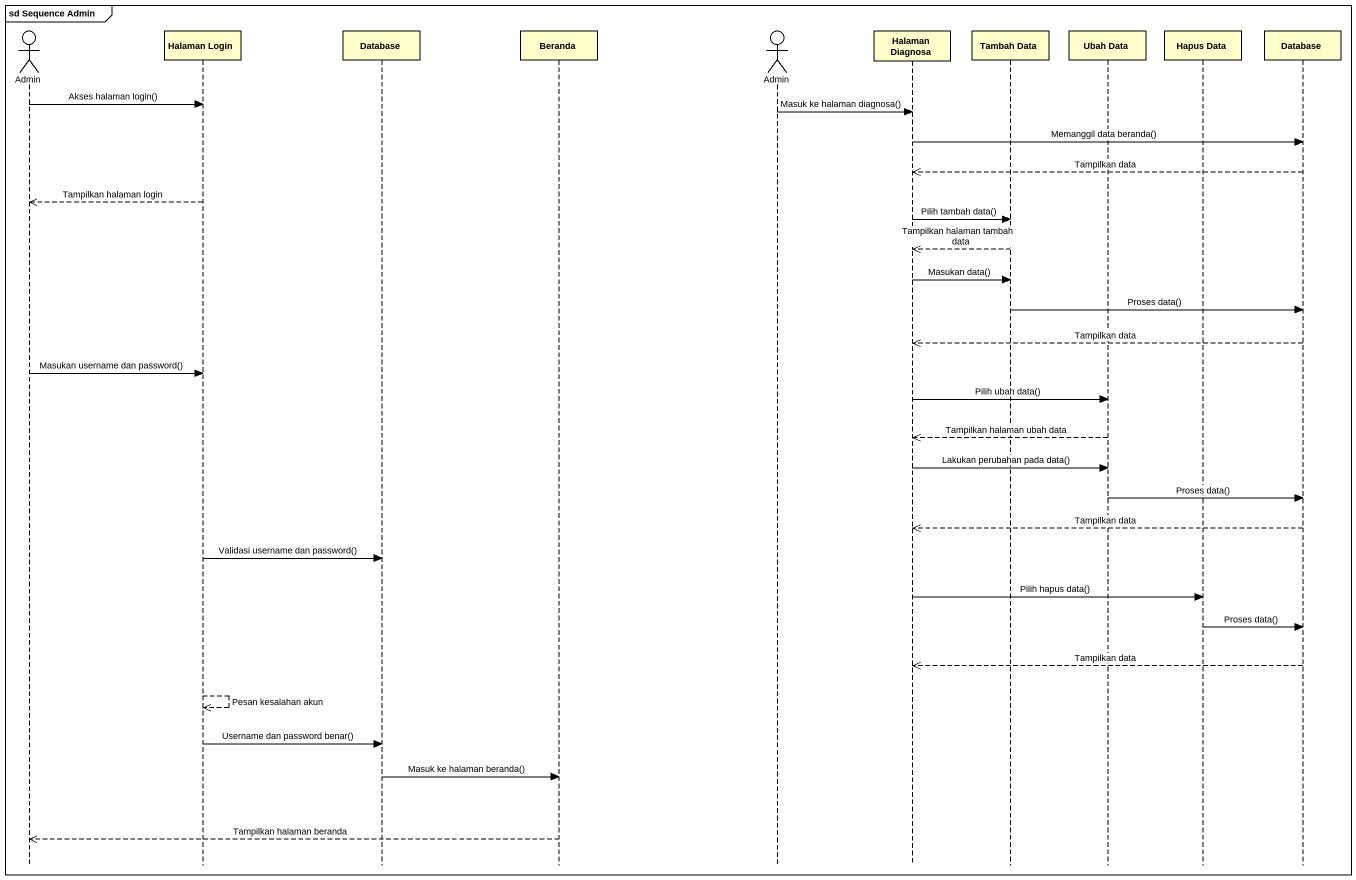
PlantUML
@startuml
mainframe sd Sequence Admin
hide footbox
actor Admin
participant "Halaman Login" as Halaman_Login
participant "Database" as Database_
participant Beranda
actor "Admin" as Admin_2
participant "Halaman Diagnosa" as Halaman_Diagnosa
participant "Tambah Data" as Tambah_Data
participant "Ubah Data" as Ubah_Data
participant "Hapus Data" as Hapus_Data
participant "Database" as Database__2

Admin -> Halaman_Login : Akses halaman login()
Admin_2 -> Halaman_Diagnosa : Masuk ke halaman diagnosa()
Halaman_Diagnosa -> Database__2 : Memanggil data beranda()
Database__2 -->> Halaman_Diagnosa : Tampilkan data
Halaman_Login -->> Admin : Tampilkan halaman login
Halaman_Diagnosa -> Tambah_Data : Pilih tambah data()
Tambah_Data -->> Halaman_Diagnosa : Tampilkan halaman tambah data
Halaman_Diagnosa -> Tambah_Data : Masukan data()
Tambah_Data -> Database__2 : Proses data()
Database__2 -->> Halaman_Diagnosa : Tampilkan data
Admin -> Halaman_Login : Masukan username dan password()
Halaman_Diagnosa -> Ubah_Data : Pilih ubah data()
Ubah_Data -->> Halaman_Diagnosa : Tampilkan halaman ubah data
Halaman_Diagnosa -> Ubah_Data : Lakukan perubahan pada data()
Ubah_Data -> Database__2 : Proses data()
Database__2 -->> Halaman_Diagnosa : Tampilkan data
Halaman_Login -> Database_ : Validasi username dan password()
Halaman_Diagnosa -> Hapus_Data : Pilih hapus data()
Hapus_Data -> Database__2 : Proses data()
Database__2 -->> Halaman_Diagnosa : Tampilkan data
Halaman_Login -->> Halaman_Login : Pesan kesalahan akun
Halaman_Login -> Database_ : Username dan password benar()
Database_ -> Beranda : Masuk ke halaman beranda()
Beranda -->> Admin : Tampilkan halaman beranda
@enduml
